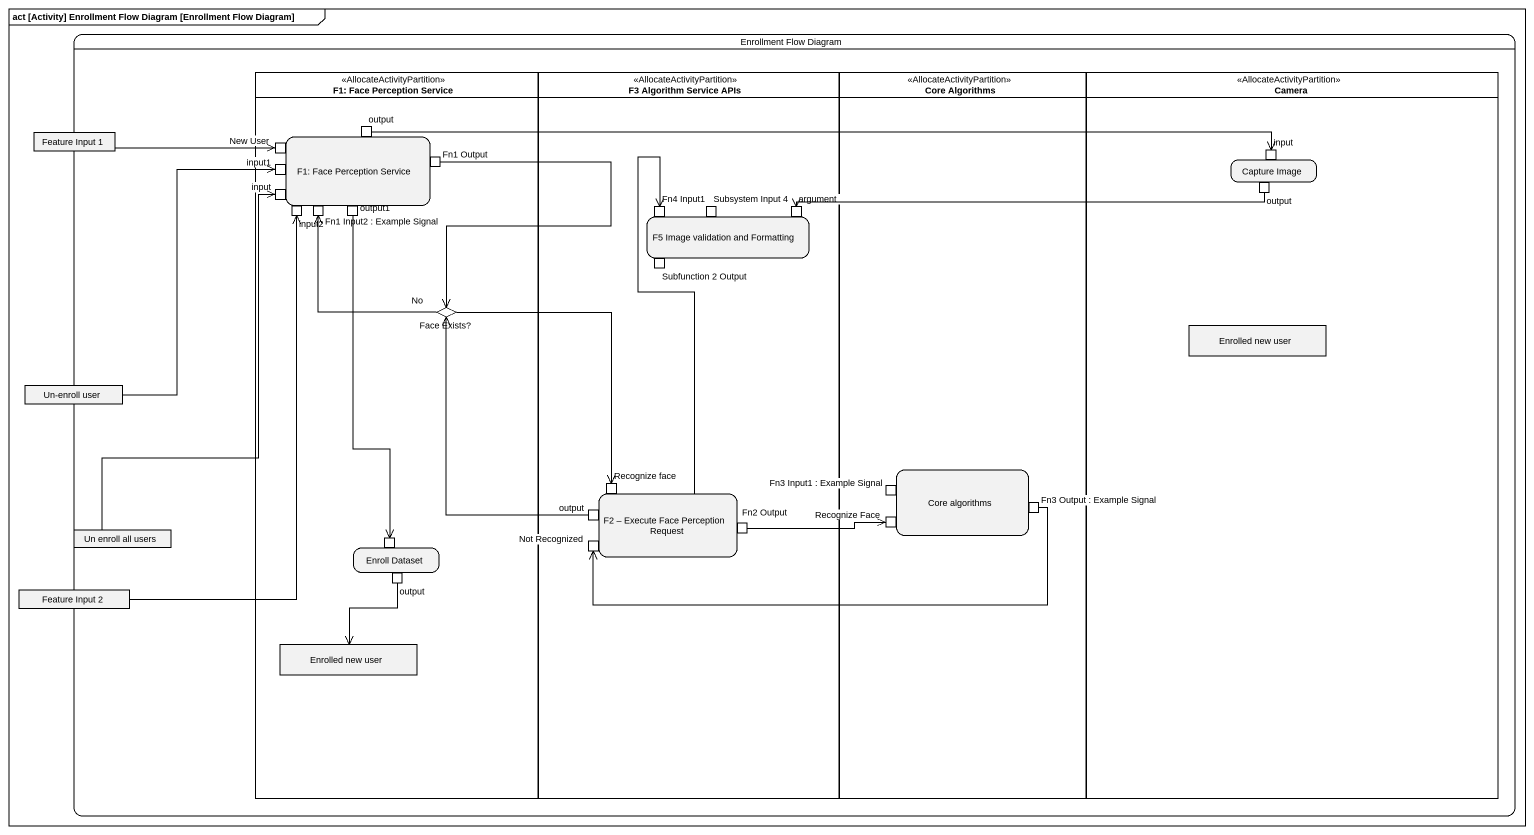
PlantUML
@startuml
mainframe act [Activity] Enrollment Flow Diagram [Enrollment Flow Diagram]
hide empty description
state "Enrollment Flow Diagram" as Enrollment_Flow_Diagram {
  state "F1: Face Perception Service" as F1_Face_Perception_Service <<AllocateActivityPartition>> {
    state "F1: Face Perception Service" as F1_Face_Perception_Service_2 {
      state output <<outputPin>>
      state "New User" as New_User <<inputPin>>
      state input1 <<inputPin>>
      state "Fn1 Output" as Fn1_Output <<outputPin>>
      state "input" as input_2 <<inputPin>>
      state input2 <<inputPin>>
      state "Fn1 Input2 : Example Signal" as Fn1_Input2_Example_Signal <<inputPin>>
      state output1 <<outputPin>>
    }
    state "Face Exists?" as Face_Exists <<choice>>
    state "Enroll Dataset" as Enroll_Dataset {
      state No <<inputPin>>
      state "output" as output_4 <<outputPin>>
    }
    state "Enrolled new user" as Enrolled_new_user_2 <<object>>
  }
  state "F3 Algorithm Service APIs" as F3_Algorithm_Service_APIs <<AllocateActivityPartition>> {
    state "F5 Image validation and Formatting" as F5_Image_validation_and {
      state "Fn4 Input1" as Fn4_Input1 <<inputPin>>
      state "Subsystem Input 4" as Subsystem_Input_4 <<inputPin>>
      state argument <<inputPin>>
      state "Subfunction 2 Output" as Subfunction_2_Output <<outputPin>>
    }
    state "F2 – Execute Face Perception Request" as F2_Execute_Face_Perception {
      state "output" as output_3 <<outputPin>>
      state "Recognize face" as Recognize_face <<inputPin>>
      state "Not Recognized" as Not_Recognized <<inputPin>>
      state "Fn2 Output" as Fn2_Output <<outputPin>>
    }
  }
  state "Core Algorithms" as Core_Algorithms <<AllocateActivityPartition>> {
    state "Core algorithms" as Core_algorithms {
      state "Fn3 Input1 : Example Signal" as Fn3_Input1_Example_Signal <<inputPin>>
      state "Fn3 Output : Example Signal" as Fn3_Output_Example_Signal <<outputPin>>
      state "Recognize Face" as Recognize_Face <<inputPin>>
    }
  }
  state Camera <<AllocateActivityPartition>> {
    state "Capture Image" as Capture_Image {
      state input <<inputPin>>
      state "output" as output_2 <<outputPin>>
    }
    state "Enrolled new user" as Enrolled_new_user <<object>>
  }
  state "Feature Input 1" as Feature_Input_1 <<object>>
  state "Un-enroll user" as Un_enroll_user <<object>>
  state "Un enroll all users" as Un_enroll_all_users <<object>>
  state "Feature Input 2" as Feature_Input_2 <<object>>
}
output -right-> input
Feature_Input_1 -right-> New_User
Fn1_Output --> Face_Exists
output_2 -left-> argument
output1 --> No
Face_Exists -up-> Fn1_Input2_Example_Signal
Face_Exists --> Recognize_face
Un_enroll_user -up-> input1
output_3 -up-> Face_Exists
F2_Execute_Face_Perception -up-> Fn4_Input1
Fn3_Output_Example_Signal -left-> Not_Recognized
Un_enroll_all_users -up-> input_2
Fn2_Output -right-> Recognize_Face
Feature_Input_2 -up-> input2
output_4 --> Enrolled_new_user_2
@enduml
